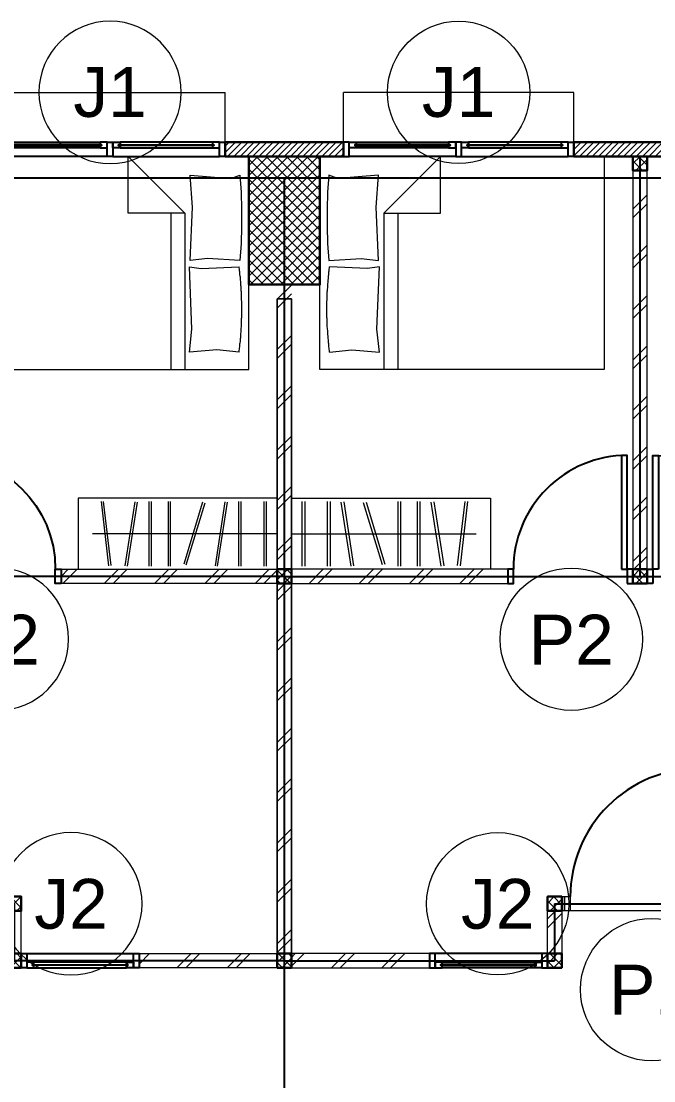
# Model space of a CAD drawing. Header units: millimetres. Extents: x -108 to 357, y -17 to 192.
# Drawn here: x 13.3 to 17.74, y 96.71 to 104.16 of the extents above; entities that cross this region are included whole.
import ezdxf
from ezdxf.enums import TextEntityAlignment as Align

# ---------------------------------------------------------------- set-up
doc = ezdxf.new("R2010")
doc.units = ezdxf.units.MM
for name, color, linetype, lineweight in [('ars', 11, 'Continuous', 0), ('KACA', 151, 'Continuous', 5), ('KOL', 1, 'Continuous', 30), ('KOLOM', 4, 'Continuous', 9), ('lan', 7, 'Continuous', 15), ('NOT', 7, 'Continuous', 20), ('tem', 5, 'Continuous', 20)]:
    doc.layers.add(name, color=color, linetype=linetype, lineweight=lineweight)
doc.layers.add('as', color=1, linetype='Continuous', plot=False)
doc.layers.add('Kusen', color=30, linetype='Continuous')
doc.styles.add('S', font='simplex', dxfattribs={"width": 0.75})
doc.styles.get("Standard").update_dxf_attribs({"font": 'arial.ttf'})
pattern_1 = [(225, (-504.27873, 383.079584), (0.0220970869, -0.0220970869), [])]
pattern_2 = [(45, (18.3328, -0.72464), (-0.1767767, 0.1767767), []), (45, (18.3953, -0.72464), (-0.1767767, 0.1767767), [])]

# ---------------------------------------------------------------- blocks, each defined once
blk = doc.blocks.new('T. J1')
at = {"layer": 'Kusen'}
for p, q in [((-0.7188, 0.1), (-0.0688, 0.1)), ((0.7212, 0.1), (0.0712, 0.1)), ((-0.0188, 0), (-0.7688, 0)), ((-0.0688, 0.06), (-0.7188, 0.06)), ((0.0212, 0), (0.7712, 0)), ((0.0712, 0.06), (0.7212, 0.06))]:
    blk.add_line(p, q, dxfattribs=at)
for points in [[(-0.8088, 0), (-0.7688, 0), (-0.7688, 0.1), (-0.8088, 0.1)], [(-0.0188, 0), (0.0212, 0), (0.0212, 0.1), (-0.0188, 0.1)], [(0.8112, 0), (0.7712, 0), (0.7712, 0.1), (0.8112, 0.1)]]:
    blk.add_lwpolyline(points, close=True, dxfattribs=at)
for points in [[(-0.7188, 0.0775), (-0.7188, 0.06), (-0.7688, 0.06), (-0.7688, 0.1), (-0.7188, 0.1), (-0.7188, 0.0825), (-0.7288, 0.0825), (-0.7288, 0.0775), (-0.7188, 0.0775)], [(-0.0688, 0.0775), (-0.0688, 0.06), (-0.0188, 0.06), (-0.0188, 0.1), (-0.0688, 0.1), (-0.0688, 0.0825), (-0.0588, 0.0825), (-0.0588, 0.0775), (-0.0688, 0.0775)], [(0.0712, 0.0775), (0.0712, 0.06), (0.0212, 0.06), (0.0212, 0.1), (0.0712, 0.1), (0.0712, 0.0825), (0.0612, 0.0825), (0.0612, 0.0775), (0.0712, 0.0775)], [(0.7212, 0.0775), (0.7212, 0.06), (0.7712, 0.06), (0.7712, 0.1), (0.7212, 0.1), (0.7212, 0.0825), (0.7312, 0.0825), (0.7312, 0.0775), (0.7212, 0.0775)]]:
    blk.add_lwpolyline(points, dxfattribs=at)
at = {"layer": 'Kusen', "color": 141}
for points in [[(-0.7288, 0.0775), (-0.0588, 0.0775), (-0.0588, 0.0825), (-0.7288, 0.0825)], [(0.7312, 0.0775), (0.0612, 0.0775), (0.0612, 0.0825), (0.7312, 0.0825)]]:
    blk.add_lwpolyline(points, close=True, dxfattribs=at)
blk = doc.blocks.new('P.80')
at = {"layer": 'Kusen'}
for points in [[(-69.8094, -74.8368), (-69.7694, -74.8368), (-69.7694, -74.0368), (-69.8094, -74.0368)], [(-70.6094, -74.9368), (-70.5694, -74.9368), (-70.5694, -74.8368), (-70.6094, -74.8368)], [(-69.7694, -74.9368), (-69.7294, -74.9368), (-69.7294, -74.8368), (-69.7694, -74.8368)]]:
    blk.add_lwpolyline(points, close=True, dxfattribs=at)
blk.add_arc((-69.7694, -74.8368), 0.8, 90, 180, dxfattribs=at)
blk = doc.blocks.new('K 10.10')
at = {"layer": 'ars'}
h = blk.add_hatch(dxfattribs=at)
h.set_pattern_fill('_USER', color=256, scale=0.05, angle=45, double=1, pattern_type=0)
h.set_pattern_definition([(45, (0, 0), (-0.035355339, 0.035355339), []), (135, (0, 0), (-0.035355339, -0.035355339), [])])
h.paths.add_polyline_path([(1560.5383, 1380.4069), (1560.6383, 1380.4069), (1560.6383, 1380.5069), (1560.5383, 1380.5069)])
at = {"layer": 'KOL'}
blk.add_lwpolyline([(1560.5383, 1380.4069), (1560.6383, 1380.4069), (1560.6383, 1380.5069), (1560.5383, 1380.5069)], close=True, dxfattribs=at)
blk = doc.blocks.new('P-90')
at = {"layer": 'Kusen'}
blk.add_lwpolyline([(374.6908, -21.5979), (374.7408, -21.5979), (374.7408, -22.4979), (374.6908, -22.4979)], close=True, dxfattribs=at)
at = {"layer": 'Kusen', "lineweight": 9}
for points in [[(373.8008, -22.4979), (373.8408, -22.4979), (373.8408, -22.5979), (373.8008, -22.5979)], [(374.7408, -22.4979), (374.7808, -22.4979), (374.7808, -22.5979), (374.7408, -22.5979)]]:
    blk.add_lwpolyline(points, close=True, dxfattribs=at)
at = {"layer": 'Kusen'}
blk.add_arc((374.7408, -22.4979), 0.9, 90, 180, dxfattribs=at)
blk = doc.blocks.new('BED1')
at = {"color": 0, "linetype": 'Continuous'}
for points in [[(1.9976, 0), (1.9976, 1.4976), (0, 1.4976), (0, 0), (1.9976, 0)], [(1.5484, 1.0993), (1.1489, 1.0993), (1.1489, 1.4976), (1.5484, 1.0993)], [(1.9346, 1.3656), (1.9443, 1.2458), (1.9467, 1.1259), (1.9467, 1.0061), (1.9443, 0.8862), (1.9346, 0.7663), (1.707, 0.7809), (1.586, 0.7663), (1.6017, 1.1404), (1.586, 1.3656), (1.8717, 1.3426), (1.9346, 1.3656)], [(1.4492, 1.0993), (1.4492, 0)], [(1.5484, 1.0993), (1.5484, 0)], [(1.9298, 0.1235), (1.7724, 0.138), (1.5799, 0.1235), (1.5981, 0.2833), (1.5799, 0.7228), (1.6634, 0.7094), (1.9298, 0.7228)], [(1.9298, 0.1235), (1.931, 0.1332), (1.9322, 0.1429), (1.9334, 0.1513), (1.9346, 0.161), (1.9346, 0.1707), (1.9358, 0.1804), (1.937, 0.1889), (1.9383, 0.1985), (1.9383, 0.2082), (1.9395, 0.2179), (1.9407, 0.2264), (1.9407, 0.2361), (1.9419, 0.2458), (1.9419, 0.2542), (1.9431, 0.2639), (1.9431, 0.2736), (1.9443, 0.2833), (1.9443, 0.2918), (1.9455, 0.3015), (1.9455, 0.3111), (1.9455, 0.3208), (1.9467, 0.3293), (1.9467, 0.339), (1.9467, 0.3487), (1.9467, 0.3584), (1.9479, 0.3668), (1.9479, 0.3765), (1.9479, 0.3862), (1.9479, 0.3959), (1.9479, 0.4044), (1.9479, 0.414), (1.9479, 0.4237), (1.9479, 0.4334), (1.9479, 0.4419), (1.9479, 0.4516), (1.9479, 0.4613), (1.9479, 0.4709), (1.9479, 0.4794), (1.9467, 0.4891), (1.9467, 0.4988), (1.9467, 0.5085), (1.9467, 0.5169), (1.9455, 0.5266), (1.9455, 0.5363), (1.9455, 0.546), (1.9443, 0.5545), (1.9443, 0.5642), (1.9431, 0.5738), (1.9431, 0.5835), (1.9419, 0.592), (1.9419, 0.6017), (1.9407, 0.6114), (1.9407, 0.6199), (1.9395, 0.6295), (1.9383, 0.6392), (1.9383, 0.6489), (1.937, 0.6574), (1.9358, 0.6671), (1.9346, 0.6768), (1.9346, 0.6864), (1.9334, 0.6949), (1.9322, 0.7046), (1.931, 0.7143), (1.9298, 0.7228)]]:
    blk.add_lwpolyline(points, dxfattribs=at)
blk = doc.blocks.new('LEMARI1')
for points in [[(0.6998, 0.4988), (-0.6998, 0.4988)], [(-0.6998, 0), (0.6998, 0), (0.6998, 0.4988), (-0.6998, 0.4988), (-0.6998, 0)], [(-0.5387, 0.4758), (-0.4855, 0.023)], [(-0.4685, 0.0254), (-0.5206, 0.477)], [(-0.3002, 0.4746), (-0.3705, 0.0242)], [(-0.3523, 0.0218), (-0.2821, 0.4709)], [(-0.2034, 0.477), (-0.2034, 0.0218)], [(-0.1852, 0.0218), (-0.1852, 0.477)], [(-0.0678, 0.477), (-0.0678, 0.0218)], [(-0.0496, 0.0218), (-0.0496, 0.477)], [(0.1755, 0.4722), (0.0436, 0.0363)], [(0.0605, 0.0315), (0.1937, 0.4673)], [(0.3317, 0.4746), (0.2627, 0.0242)], [(0.2797, 0.0218), (0.3499, 0.4709)], [(0.4286, 0.477), (0.4286, 0.0218)], [(0.4467, 0.0218), (0.4467, 0.477)], [(0.6053, 0.477), (0.6053, 0.0218)], [(0.6235, 0.0218), (0.6235, 0.477)], [(0.6998, 0.2494), (-0.5993, 0.2494)]]:
    blk.add_lwpolyline(points)
blk = doc.blocks.new('T. J2')
at = {"layer": 'KACA', "color": 141}
blk.add_lwpolyline([(-0.3792, 0.0775), (0.2908, 0.0775), (0.2908, 0.0825), (-0.3792, 0.0825)], close=True, dxfattribs=at)
at = {"layer": 'Kusen'}
for p, q in [((-0.3692, 0.1), (0.2808, 0.1)), ((-0.4192, 0), (0.3308, 0)), ((0.2808, 0.06), (-0.3692, 0.06))]:
    blk.add_line(p, q, dxfattribs=at)
for points in [[(-0.4592, 0), (-0.4192, 0), (-0.4192, 0.1), (-0.4592, 0.1)], [(0.3308, 0), (0.3708, 0), (0.3708, 0.1), (0.3308, 0.1)]]:
    blk.add_lwpolyline(points, close=True, dxfattribs=at)
for points in [[(-0.3692, 0.0775), (-0.3692, 0.06), (-0.4192, 0.06), (-0.4192, 0.1), (-0.3692, 0.1), (-0.3692, 0.0825), (-0.3792, 0.0825), (-0.3792, 0.0775), (-0.3692, 0.0775)], [(0.2808, 0.0775), (0.2808, 0.06), (0.3308, 0.06), (0.3308, 0.1), (0.2808, 0.1), (0.2808, 0.0825), (0.2908, 0.0825), (0.2908, 0.0775), (0.2808, 0.0775)]]:
    blk.add_lwpolyline(points, dxfattribs=at)
blk = doc.blocks.new('typikal-1a')
at = {"layer": 'as'}
for p, q in [((0, 5.5), (1.9, 5.5)), ((1.9, 5.1), (1.9, 5.5)), ((1.9, 5.1), (3, 5.1)), ((0, 2.8), (6.2, 2.8)), ((2.5, -0.15), (2.5, 2.8))]:
    blk.add_line(p, q, dxfattribs=at)
at = {"layer": 'KOL'}
blk.add_lwpolyline([(2.035, -0.15), (2.96, -0.15), (2.96, -0.25), (2.035, -0.25)], close=True, dxfattribs=at)
at = {"layer": 'lan'}
blk.add_line((2.91, 5.15), (2.01, 5.15), dxfattribs=at)
at = {"layer": 'tem'}
for points in [[(1.02, 5.45), (0.05, 5.45), (0.05, 5.55), (1.02, 5.55)], [(0.05, 2.85), (-0.05, 2.85), (-0.05, 5.45), (0.05, 5.45)], [(1.95, 5.45), (1.85, 5.45), (1.85, 5.15), (1.95, 5.15)], [(1.97, 5.15), (1.95, 5.15), (1.95, 5.05), (1.97, 5.05)], [(1.57, 2.75), (0.05, 2.75), (0.05, 2.85), (1.57, 2.85)], [(0.05, 2.75), (-0.05, 2.75), (-0.05, 0.85), (0.05, 0.85)], [(2.45, 2.75), (2.55, 2.75), (2.55, -0.05), (2.45, -0.05)]]:
    blk.add_lwpolyline(points, close=True, dxfattribs=at)
at = {"layer": 'ars', "rotation": 180}
for name, p in [('LEMARI1', (0.7498, 2.75)), ('BED1', (2.2476, 1.3476))]:
    blk.add_blockref(name, p, dxfattribs=at)
at = {"layer": 'KOLOM', "extrusion": (0, 0, -1), "zscale": -1}
for p in [(-1560.5883, -1374.9569), (-1562.4883, -1374.9569), (-1562.4883, -1375.3569), (-1560.5883, -1377.6569), (-1563.0883, -1377.6569), (-1563.0883, -1380.5569)]:
    blk.add_blockref('K 10.10', p, dxfattribs=at)
at = {"layer": 'Kusen', "xscale": -1}
blk.add_blockref('T. J2', (1.3908, 5.45), dxfattribs=at)
at = {"layer": 'Kusen', "xscale": -1, "rotation": 180}
for name, p in [('P-90', (-371.8308, -17.4479)), ('P.80', (72.1794, -72.0868)), ('T. J1', (1.2238, -0.15))]:
    blk.add_blockref(name, p, dxfattribs=at)
at = {"layer": 'Kusen', "rotation": 180}
blk.add_blockref('P.80', (-67.1794, -72.0868), dxfattribs=at)
blk = doc.blocks.new("k2'")
at = {"layer": 'ars'}
h = blk.add_hatch(dxfattribs=at)
h.set_pattern_fill('_USER', color=256, scale=0.05, angle=45, double=1, pattern_type=0)
h.set_pattern_definition([(45, (0, -4.95), (-0.03535534, 0.03535534), []), (135, (0, -4.95), (-0.03535534, -0.03535534), [])])
h.paths.add_polyline_path([(-0.25, -0.45), (0.25, -0.45), (0.25, 0.45), (-0.25, 0.45)])
at = {"layer": 'KOL'}
blk.add_lwpolyline([(-0.25, -0.45), (0.25, -0.45), (0.25, 0.45), (-0.25, 0.45)], close=True, dxfattribs=at)
blk = doc.blocks.new('A-4')
at = {"layer": 'ars'}
h = blk.add_hatch(dxfattribs=at)
h.set_pattern_fill('ANSI31', color=256, scale=0.25, angle=180, style=0)
h.set_pattern_definition(pattern_1)
h.paths.add_polyline_path([(-19.015, 13.5), (-18.185, 13.5), (-18.185, 13.6), (-19.015, 13.6)])
h = blk.add_hatch(dxfattribs=at)
h.set_pattern_fill('ANSI31', color=256, scale=0.25, angle=180, style=0)
h.set_pattern_definition(pattern_1)
h.paths.add_polyline_path([(-16.565, 13.5), (-15.64, 13.5), (-15.64, 13.6), (-16.565, 13.6)])
h = blk.add_hatch(dxfattribs=at)
h.set_pattern_fill('TEMBOK', color=256, scale=0.25)
h.set_pattern_definition(pattern_2)
h.paths.add_polyline_path([(-16.05, 10.6), (-16.15, 10.6), (-16.15, 13.4), (-16.05, 13.4)])
h = blk.add_hatch(dxfattribs=at)
h.set_pattern_fill('TEMBOK', color=256, scale=0.25)
h.set_pattern_definition([(45, (-18.6, 0.625), (-0.1767767, 0.1767767), []), (45, (-18.5375, 0.625), (-0.1767767, 0.1767767), [])])
h.paths.add_polyline_path([(-18.55, 10.6), (-18.65, 10.6), (-18.65, 12.6), (-18.55, 12.6)])
h = blk.add_hatch(dxfattribs=at)
h.set_pattern_fill('TEMBOK', color=256, scale=0.25)
h.set_pattern_definition([(45, (5.9328, -0.72464), (-0.1767767, 0.1767767), []), (45, (5.9953, -0.72464), (-0.1767767, 0.1767767), [])])
h.paths.add_polyline_path([(-18.65, 10.5), (-20.17, 10.5), (-20.17, 10.6), (-18.65, 10.6)])
h = blk.add_hatch(dxfattribs=at)
h.set_pattern_fill('TEMBOK', color=256, scale=0.25)
h.set_pattern_definition(pattern_2)
h.paths.add_polyline_path([(-18.55, 10.5), (-17.03, 10.5), (-17.03, 10.6), (-18.55, 10.6)])
h = blk.add_hatch(dxfattribs=at)
h.set_pattern_fill('TEMBOK', color=256, scale=0.25)
h.set_pattern_definition([(45, (15.8328, -4.82464), (-0.1767767, 0.1767767), []), (45, (15.8953, -4.82464), (-0.1767767, 0.1767767), [])])
h.paths.add_polyline_path([(-18.55, 7.9), (-18.65, 7.9), (-18.65, 10.5), (-18.55, 10.5)])
h = blk.add_hatch(dxfattribs=at)
h.set_pattern_fill('TEMBOK', color=256, scale=0.25)
h.set_pattern_definition([(45, (17.7328, -7.12464), (-0.1767767, 0.1767767), []), (45, (17.7953, -7.12464), (-0.1767767, 0.1767767), [])])
h.paths.add_polyline_path([(-16.65, 7.9), (-16.75, 7.9), (-16.75, 8.2), (-16.65, 8.2)])
h = blk.add_hatch(dxfattribs=at)
h.set_pattern_fill('TEMBOK', color=256, scale=0.25)
h.set_pattern_definition([(45, (5.3828, -3.42464), (-0.1767767, 0.1767767), []), (45, (5.4453, -3.42464), (-0.1767767, 0.1767767), [])])
h.paths.add_polyline_path([(-18.65, 7.8), (-19.62, 7.8), (-19.62, 7.9), (-18.65, 7.9)])
h = blk.add_hatch(dxfattribs=at)
h.set_pattern_fill('TEMBOK', color=256, scale=0.25)
h.set_pattern_definition([(45, (17.7828, -3.42464), (-0.1767767, 0.1767767), []), (45, (17.8453, -3.42464), (-0.1767767, 0.1767767), [])])
h.paths.add_polyline_path([(-18.55, 7.8), (-17.58, 7.8), (-17.58, 7.9), (-18.55, 7.9)])
at = {"layer": 'as'}
for p, q in [((-37.2, 13.35), (37.2, 13.35)), ((-18.6, 0.25), (-18.6, 13.35))]:
    blk.add_line(p, q, dxfattribs=at)
at = {"layer": 'KOL'}
blk.add_lwpolyline([(-19.015, 13.5), (-18.185, 13.5), (-18.185, 13.6), (-19.015, 13.6)], close=True, dxfattribs=at)
at = {"layer": 'lan'}
for p, q in [((-20.635, 13.95), (-19.015, 13.95)), ((-19.015, 13.6), (-19.015, 13.95)), ((-16.565, 13.95), (-18.185, 13.95)), ((-18.185, 13.6), (-18.185, 13.95)), ((-16.565, 13.6), (-16.565, 13.95))]:
    blk.add_line(p, q, dxfattribs=at)
at = {"layer": 'KOL'}
blk.add_blockref("k2'", (-18.6, 13.05), dxfattribs=at)
at = {"layer": 'lan', "rotation": 180}
blk.add_blockref('typikal-1a', (-18.6, 13.35), dxfattribs=at)
at = {"layer": 'lan', "xscale": -1, "rotation": 180}
blk.add_blockref('typikal-1a', (-18.6, 13.35), dxfattribs=at)
blk = doc.blocks.new('NAV')
blk.add_circle((0, -0.4), 0.4)
at = {"style": 'S', "width": 0.75, "flags": 4}
blk.add_attdef('AV', text='', height=0.3, dxfattribs=at).set_placement((0, -0.4), align=Align.MIDDLE)

msp = doc.modelspace()

# ---------------------------------------------------------------- block references
msp.add_blockref('A-4', (33.74738, 89.70808))
at = {"layer": 'NOT'}
ref = msp.add_blockref('NAV', (13.92238, 103.15808), dxfattribs=dict(at, xscale=-1.25, yscale=1.25, zscale=1.25, rotation=180))
ref.add_attrib('AV', 'J1', dxfattribs={"layer": '0', "height": 0.35, "flags": 4}).set_placement((13.92238, 103.65808), align=Align.MIDDLE)
ref = msp.add_blockref('NAV', (16.37238, 103.15808), dxfattribs=dict(at, xscale=1.25, yscale=1.25, zscale=1.25, rotation=180))
ref.add_attrib('AV', 'J1', dxfattribs={"layer": '0', "height": 0.35, "flags": 4}).set_placement((16.37238, 103.65808), align=Align.MIDDLE)
ref = msp.add_blockref('NAV', (13.13045, 99.31635), dxfattribs=dict(at, xscale=-1.25, yscale=1.25, zscale=1.25, rotation=180))
ref.add_attrib('AV', 'P2', dxfattribs={"layer": '0', "height": 0.35, "flags": 4}).set_placement((13.13045, 99.81635), align=Align.MIDDLE)
ref = msp.add_blockref('NAV', (17.16431, 99.31635), dxfattribs=dict(at, xscale=1.25, yscale=1.25, zscale=1.25, rotation=180))
ref.add_attrib('AV', 'P2', dxfattribs={"layer": '0', "height": 0.35, "flags": 4}).set_placement((17.16431, 99.81635), align=Align.MIDDLE)
ref = msp.add_blockref('NAV', (13.64738, 97.45808), dxfattribs=dict(at, xscale=-1.25, yscale=1.25, zscale=1.25, rotation=180))
ref.add_attrib('AV', 'J2', dxfattribs={"layer": '0', "height": 0.35, "flags": 4}).set_placement((13.64738, 97.95808), align=Align.MIDDLE)
ref = msp.add_blockref('NAV', (16.64738, 97.45808), dxfattribs=dict(at, xscale=1.25, yscale=1.25, zscale=1.25, rotation=180))
ref.add_attrib('AV', 'J2', dxfattribs={"layer": '0', "height": 0.35, "flags": 4}).set_placement((16.64738, 97.95808), align=Align.MIDDLE)
ref = msp.add_blockref('NAV', (17.72901, 96.85492), dxfattribs=dict(at, xscale=1.25, yscale=1.25, zscale=1.25, rotation=180))
ref.add_attrib('AV', 'P1', dxfattribs={"layer": '0', "height": 0.35, "flags": 4}).set_placement((17.72901, 97.35492), align=Align.MIDDLE)

doc.saveas('drawing.dxf')
